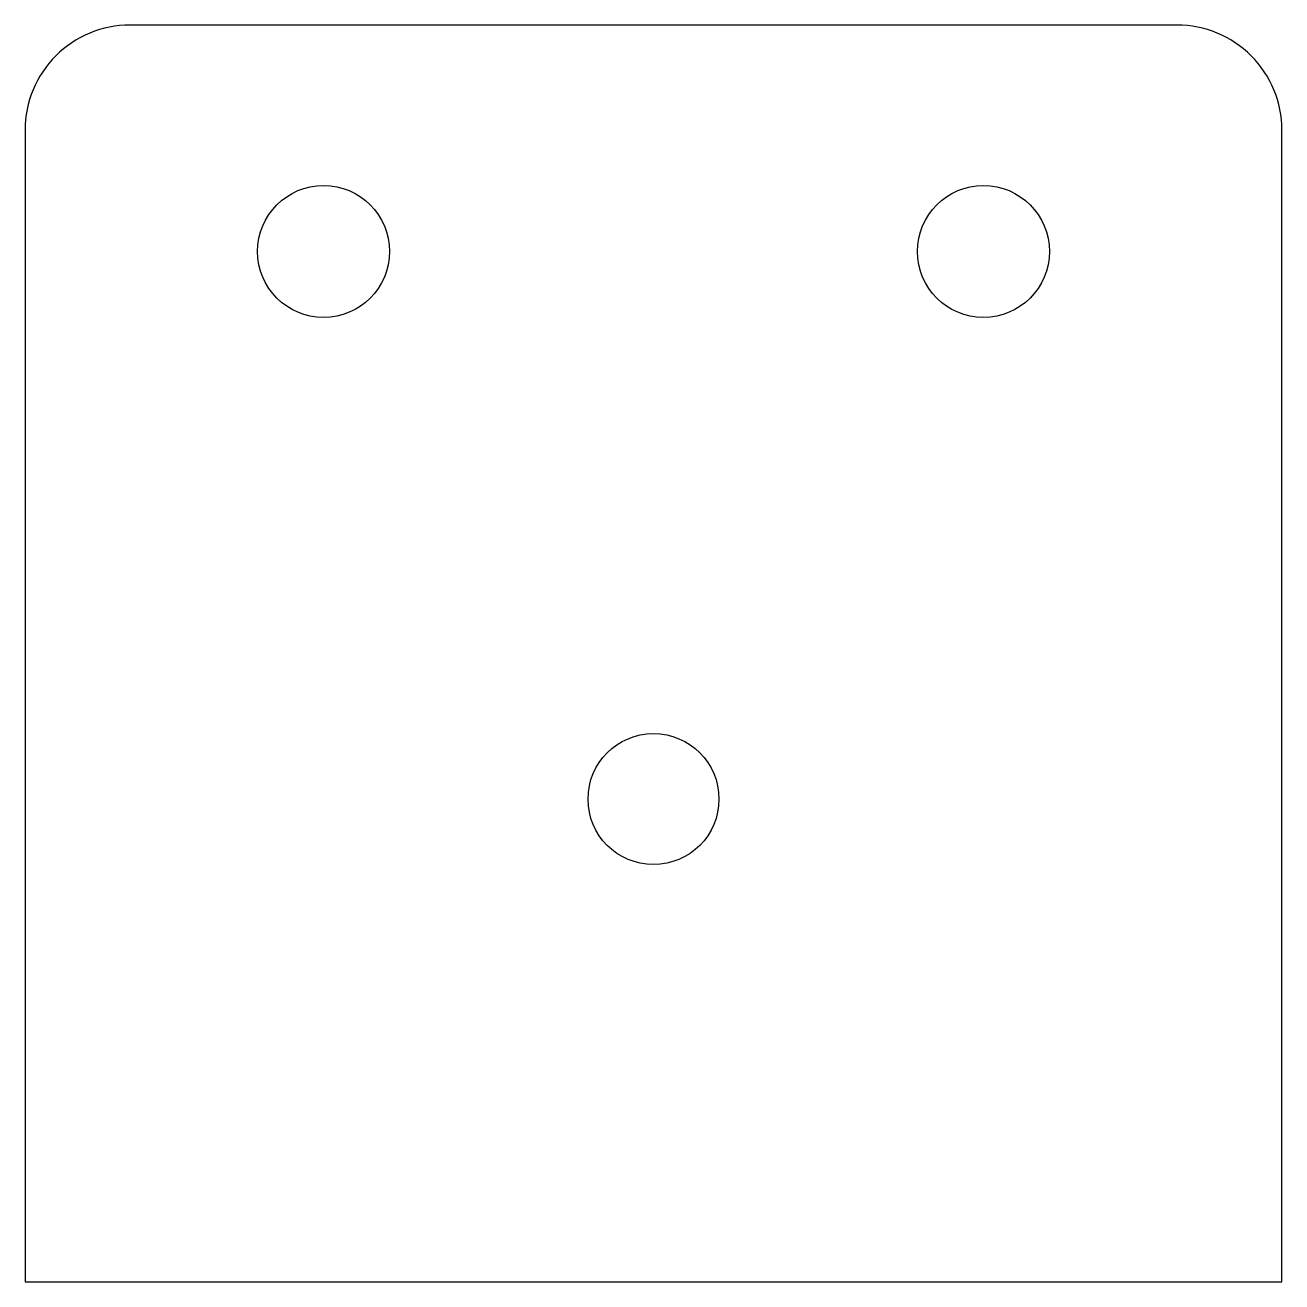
# Model space of a CAD drawing. Header units: inches. Extents: x -0.6 to 0.6, y 8.22 to 9.42.
import ezdxf

# ---------------------------------------------------------------- set-up
doc = ezdxf.new("R2010")
doc.units = ezdxf.units.IN
doc.layers.get('0').update_dxf_attribs({"linetype": 'CONTINUOUS'})

msp = doc.modelspace()

# ---------------------------------------------------------------- linework, layer by layer
msp.add_lwpolyline([(-0.5, 9.42, 0.414214), (-0.6, 9.32), (-0.6, 8.22), (0.6, 8.22), (0.6, 9.32, 0.414214), (0.5, 9.42)], format="xyb", close=True)
for centre, radius in [((-0.315, 9.2039), 0.063), ((0.315, 9.2039), 0.063), ((0, 8.681), 0.0625)]:
    msp.add_circle(centre, radius)

doc.saveas('drawing.dxf')
